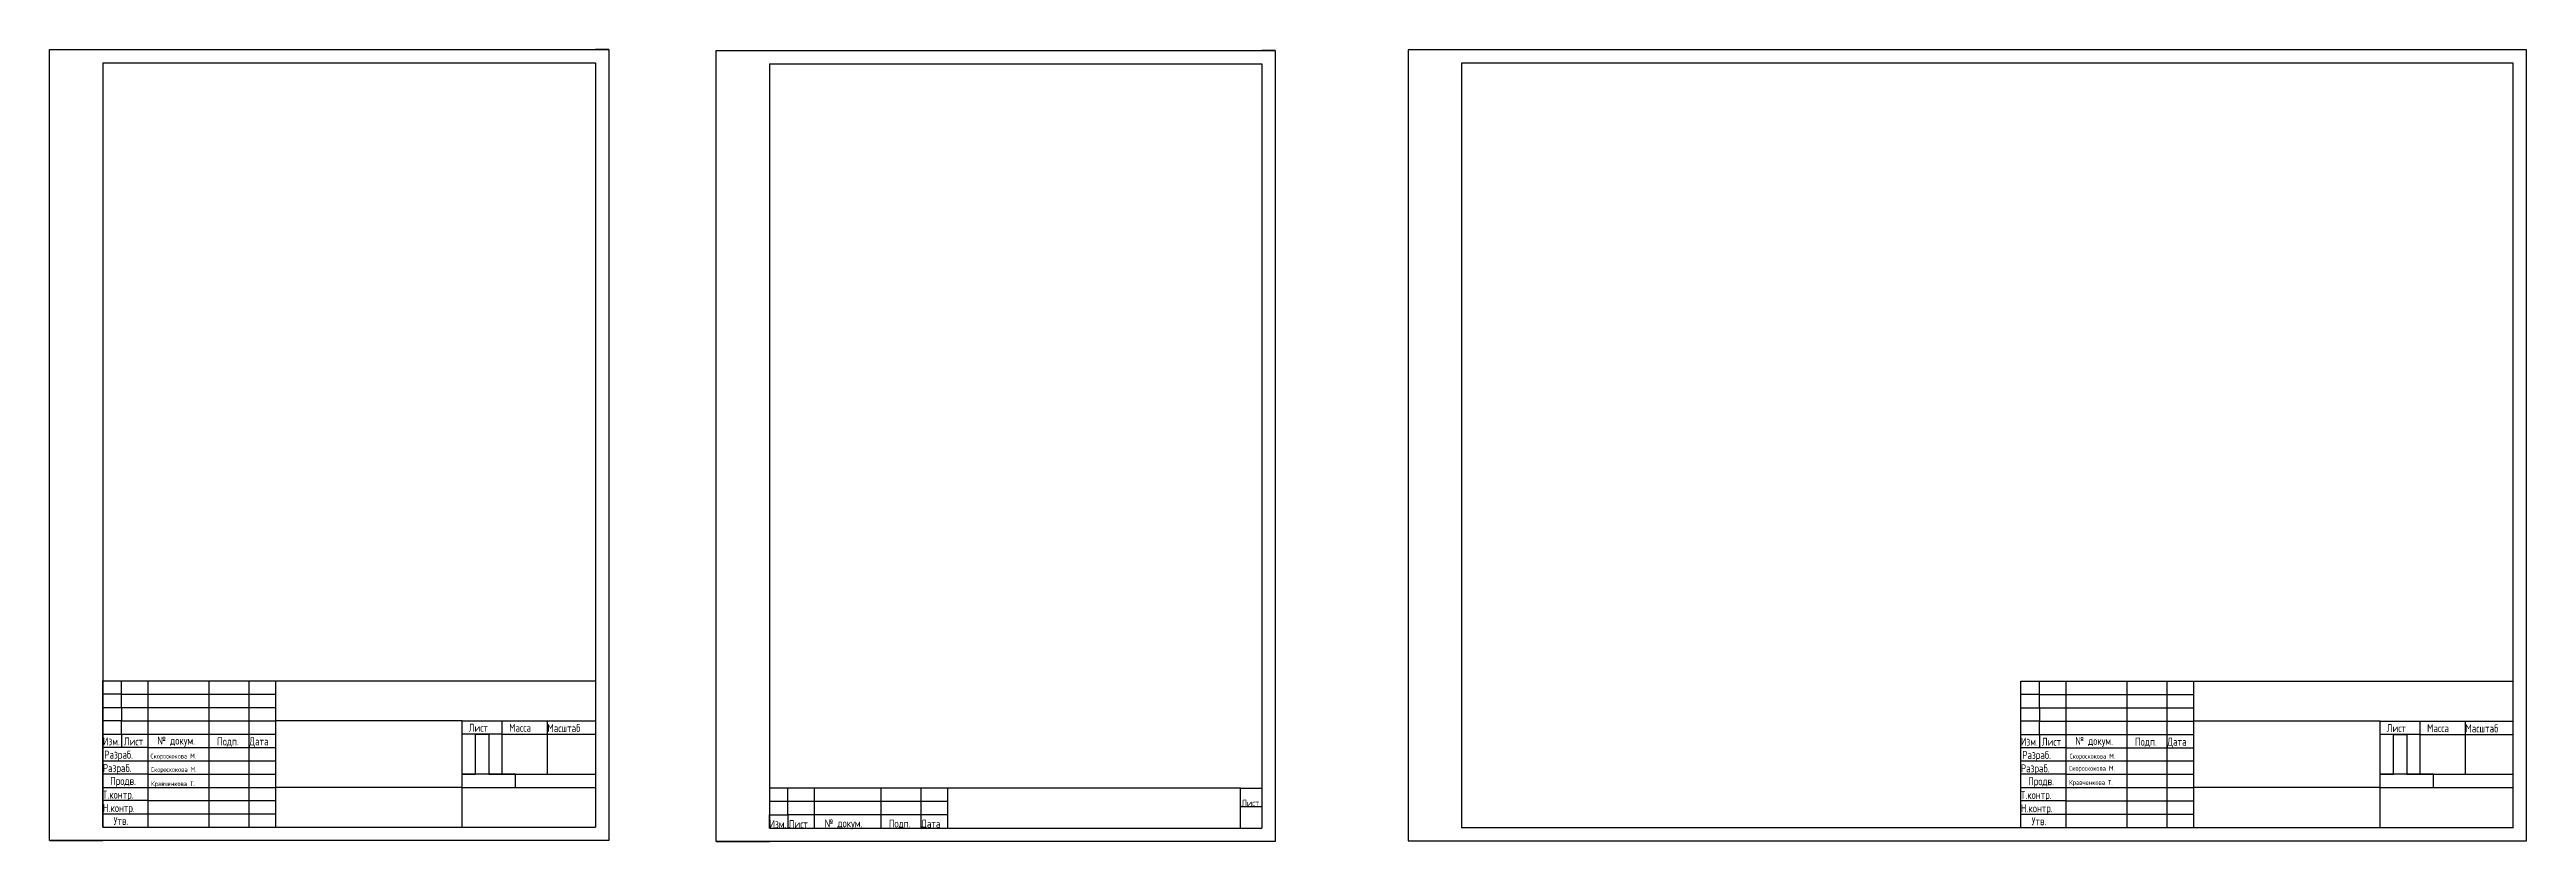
# Model space of a CAD drawing. Header units: millimetres. Extents: x 50 to 980, y 50 to 347.
import ezdxf

# ---------------------------------------------------------------- set-up
doc = ezdxf.new("R2010")
doc.units = ezdxf.units.MM
doc.styles.add('ГОСТ 2.304', font='CS_Gost2304.shx')

msp = doc.modelspace()

# ---------------------------------------------------------------- linework, layer by layer
at = {"ltscale": 100}
for p, q in [((49.7, 50.18), (49.7, 347.18)), ((49.7, 347.18), (259.7, 347.18)), ((49.7, 347.18), (69.7, 347.18)), ((259.7, 347.18), (254.7, 347.18)), ((259.7, 347.18), (259.7, 50.18)), ((300.04, 49.86), (300.04, 346.86)), ((300.04, 346.86), (510.04, 346.86)), ((300.04, 346.86), (320.04, 346.86)), ((510.04, 346.86), (505.04, 346.86)), ((510.04, 346.86), (510.04, 49.86)), ((979.99, 347.07), (559.99, 347.13)), ((559.99, 347.13), (559.99, 50.07)), ((979.99, 50.07), (979.99, 347.07)), ((69.7, 342.18), (254.7, 342.18)), ((69.7, 342.18), (69.7, 55.18)), ((254.7, 342.18), (254.7, 55.18)), ((320.04, 341.86), (505.04, 341.86)), ((320.04, 341.86), (320.04, 54.86)), ((505.04, 341.86), (505.04, 54.86)), ((579.99, 342.12), (579.99, 55.07)), ((974.99, 342.07), (579.99, 342.07)), ((974.99, 55.07), (974.99, 342.07)), ((69.7, 55.18), (69.7, 110.18)), ((69.7, 110.18), (254.7, 110.18)), ((76.7, 105.18), (69.7, 105.18)), ((76.7, 105.18), (76.7, 110.18)), ((76.7, 100.18), (76.7, 105.18)), ((76.7, 105.18), (86.7, 105.18)), ((86.7, 55.18), (86.7, 110.18)), ((86.7, 105.18), (109.7, 105.18)), ((109.7, 55.18), (109.7, 110.18)), ((109.7, 105.18), (124.7, 105.18)), ((124.7, 55.18), (124.7, 110.18)), ((124.7, 105.18), (134.7, 105.18)), ((134.7, 55.18), (134.7, 110.18)), ((790.06, 55.07), (790.06, 110.07)), ((790.06, 110.07), (975.06, 110.07)), ((797.06, 105.07), (790.06, 105.07)), ((797.06, 105.07), (797.06, 110.07)), ((797.06, 100.07), (797.06, 105.07)), ((797.06, 105.07), (807.06, 105.07)), ((807.06, 55.07), (807.06, 110.07)), ((807.06, 105.07), (830.06, 105.07)), ((830.06, 55.07), (830.06, 110.07)), ((830.06, 105.07), (845.06, 105.07)), ((845.06, 55.07), (845.06, 110.07)), ((845.06, 105.07), (855.06, 105.07)), ((855.06, 55.07), (855.06, 110.07)), ((69.7, 95.18), (69.7, 100.18)), ((69.7, 100.18), (76.7, 100.18)), ((76.7, 95.18), (69.7, 95.18)), ((76.7, 100.18), (76.7, 95.18)), ((76.7, 100.18), (86.7, 100.18)), ((76.7, 90.18), (76.7, 95.18)), ((76.7, 95.18), (86.7, 95.18)), ((86.7, 100.18), (109.7, 100.18)), ((86.7, 95.18), (109.7, 95.18)), ((109.7, 100.18), (124.7, 100.18)), ((109.7, 95.18), (124.7, 95.18)), ((124.7, 100.18), (134.7, 100.18)), ((124.7, 95.18), (134.7, 95.18)), ((204.7, 95.18), (134.7, 95.18)), ((204.7, 70.18), (204.7, 95.18)), ((204.7, 95.18), (254.7, 95.18)), ((219.7, 90.18), (219.7, 95.18)), ((236.7, 90.18), (236.7, 95.18)), ((790.06, 95.07), (790.06, 100.07)), ((790.06, 100.07), (797.06, 100.07)), ((797.06, 95.07), (790.06, 95.07)), ((797.06, 100.07), (797.06, 95.07)), ((797.06, 100.07), (807.06, 100.07)), ((797.06, 90.07), (797.06, 95.07)), ((797.06, 95.07), (807.06, 95.07)), ((807.06, 100.07), (830.06, 100.07)), ((807.06, 95.07), (830.06, 95.07)), ((830.06, 100.07), (845.06, 100.07)), ((830.06, 95.07), (845.06, 95.07)), ((845.06, 100.07), (855.06, 100.07)), ((845.06, 95.07), (855.06, 95.07)), ((925.06, 95.07), (855.06, 95.07)), ((925.06, 70.07), (925.06, 95.07)), ((925.06, 95.07), (975.06, 95.07)), ((940.06, 90.07), (940.06, 95.07)), ((957.06, 90.07), (957.06, 95.07)), ((69.7, 85.18), (69.7, 90.18)), ((69.7, 90.18), (76.7, 90.18)), ((86.7, 85.18), (69.7, 85.18)), ((76.7, 90.18), (76.7, 85.18)), ((76.7, 90.18), (86.7, 90.18)), ((86.7, 90.18), (109.7, 90.18)), ((86.7, 80.18), (86.7, 85.18)), ((86.7, 85.18), (109.7, 85.18)), ((109.7, 90.18), (124.7, 90.18)), ((109.7, 85.18), (124.7, 85.18)), ((124.7, 90.18), (134.7, 90.18)), ((124.7, 85.18), (134.7, 85.18)), ((219.7, 90.18), (204.7, 90.18)), ((209.7, 75.18), (209.7, 90.18)), ((209.7, 90.18), (214.7, 90.18)), ((214.7, 90.18), (214.7, 75.18)), ((219.7, 75.18), (219.7, 90.18)), ((219.7, 90.18), (236.7, 90.18)), ((236.7, 75.18), (236.7, 90.18)), ((236.7, 90.18), (254.7, 90.18)), ((790.06, 85.07), (790.06, 90.07)), ((790.06, 90.07), (797.06, 90.07)), ((807.06, 85.07), (790.06, 85.07)), ((797.06, 90.07), (797.06, 85.07)), ((797.06, 90.07), (807.06, 90.07)), ((807.06, 90.07), (830.06, 90.07)), ((807.06, 80.07), (807.06, 85.07)), ((807.06, 85.07), (830.06, 85.07)), ((830.06, 90.07), (845.06, 90.07)), ((830.06, 85.07), (845.06, 85.07)), ((845.06, 90.07), (855.06, 90.07)), ((845.06, 85.07), (855.06, 85.07)), ((940.06, 90.07), (925.06, 90.07)), ((930.06, 75.07), (930.06, 90.07)), ((930.06, 90.07), (935.06, 90.07)), ((935.06, 90.07), (935.06, 75.07)), ((940.06, 75.07), (940.06, 90.07)), ((940.06, 90.07), (957.06, 90.07)), ((957.06, 75.07), (957.06, 90.07)), ((957.06, 90.07), (975.06, 90.07)), ((69.7, 75.18), (69.7, 80.18)), ((69.7, 80.18), (86.7, 80.18)), ((86.7, 75.18), (69.7, 75.18)), ((86.7, 80.18), (109.7, 80.18)), ((86.7, 70.18), (86.7, 75.18)), ((86.7, 75.18), (109.7, 75.18)), ((109.7, 80.18), (124.7, 80.18)), ((109.7, 75.18), (124.7, 75.18)), ((124.7, 80.18), (134.7, 80.18)), ((124.7, 75.18), (134.7, 75.18)), ((224.7, 75.18), (204.7, 75.18)), ((204.7, 75.18), (209.7, 75.18)), ((214.7, 75.18), (219.7, 75.18)), ((219.7, 75.18), (236.7, 75.18)), ((224.7, 70.18), (224.7, 75.18)), ((224.7, 75.18), (254.7, 75.18)), ((790.06, 75.07), (790.06, 80.07)), ((790.06, 80.07), (807.06, 80.07)), ((807.06, 75.07), (790.06, 75.07)), ((807.06, 80.07), (830.06, 80.07)), ((807.06, 70.07), (807.06, 75.07)), ((807.06, 75.07), (830.06, 75.07)), ((830.06, 80.07), (845.06, 80.07)), ((830.06, 75.07), (845.06, 75.07)), ((845.06, 80.07), (855.06, 80.07)), ((845.06, 75.07), (855.06, 75.07)), ((945.06, 75.07), (925.06, 75.07)), ((925.06, 75.07), (930.06, 75.07)), ((935.06, 75.07), (940.06, 75.07)), ((940.06, 75.07), (957.06, 75.07)), ((945.06, 70.07), (945.06, 75.07)), ((945.06, 75.07), (975.06, 75.07)), ((69.7, 65.18), (69.7, 70.18)), ((69.7, 70.18), (86.7, 70.18)), ((86.7, 65.18), (69.7, 65.18)), ((86.7, 70.18), (109.7, 70.18)), ((86.7, 60.18), (86.7, 65.18)), ((86.7, 65.18), (109.7, 65.18)), ((109.7, 70.18), (124.7, 70.18)), ((109.7, 65.18), (124.7, 65.18)), ((124.7, 70.18), (134.7, 70.18)), ((124.7, 65.18), (134.7, 65.18)), ((204.7, 70.18), (134.7, 70.18)), ((204.7, 55.18), (204.7, 70.18)), ((204.7, 70.18), (254.7, 70.18)), ((204.7, 70.18), (224.7, 70.18)), ((327.04, 69.86), (320.04, 69.86)), ((327.04, 64.86), (327.04, 69.86)), ((337.04, 69.86), (327.04, 69.86)), ((337.04, 64.86), (337.04, 69.86)), ((362.04, 69.86), (337.04, 69.86)), ((362.04, 64.86), (362.04, 69.86)), ((377.04, 69.86), (362.04, 69.86)), ((377.04, 64.86), (377.04, 69.86)), ((387.04, 69.86), (377.04, 69.86)), ((387.04, 64.86), (387.04, 69.86)), ((497.04, 69.86), (387.04, 69.86)), ((497.04, 54.86), (497.04, 69.86)), ((497.04, 69.86), (505.04, 69.86)), ((505.04, 69.86), (505.04, 62.86)), ((790.06, 65.07), (790.06, 70.07)), ((790.06, 70.07), (807.06, 70.07)), ((807.06, 70.07), (830.06, 70.07)), ((830.06, 70.07), (845.06, 70.07)), ((845.06, 70.07), (855.06, 70.07)), ((925.06, 70.07), (855.06, 70.07)), ((925.06, 55.07), (925.06, 70.07)), ((925.06, 70.07), (975.06, 70.07)), ((925.06, 70.07), (945.06, 70.07)), ((69.7, 55.18), (69.7, 60.18)), ((69.7, 60.18), (86.7, 60.18)), ((86.7, 60.18), (109.7, 60.18)), ((109.7, 60.18), (124.7, 60.18)), ((124.7, 60.18), (134.7, 60.18)), ((327.04, 64.86), (320.04, 64.86)), ((320.04, 54.86), (320.04, 59.86)), ((320.04, 59.86), (327.04, 59.86)), ((327.04, 59.86), (327.04, 64.86)), ((337.04, 64.86), (327.04, 64.86)), ((327.04, 59.86), (327.04, 54.86)), ((337.04, 59.86), (327.04, 59.86)), ((337.04, 59.86), (337.04, 64.86)), ((362.04, 64.86), (337.04, 64.86)), ((337.04, 54.86), (337.04, 59.86)), ((362.04, 59.86), (337.04, 59.86)), ((362.04, 59.86), (362.04, 64.86)), ((377.04, 64.86), (362.04, 64.86)), ((362.04, 54.86), (362.04, 59.86)), ((377.04, 59.86), (362.04, 59.86)), ((377.04, 59.86), (377.04, 64.86)), ((387.04, 64.86), (377.04, 64.86)), ((377.04, 54.86), (377.04, 59.86)), ((387.04, 59.86), (377.04, 59.86)), ((387.04, 59.86), (387.04, 64.86)), ((387.04, 54.86), (387.04, 59.86)), ((505.04, 62.86), (497.04, 62.86)), ((807.06, 65.07), (790.06, 65.07)), ((790.06, 55.07), (790.06, 60.07)), ((790.06, 60.07), (807.06, 60.07)), ((807.06, 60.07), (807.06, 65.07)), ((807.06, 65.07), (830.06, 65.07)), ((807.06, 60.07), (830.06, 60.07)), ((830.06, 65.07), (845.06, 65.07)), ((830.06, 60.07), (845.06, 60.07)), ((845.06, 65.07), (855.06, 65.07)), ((845.06, 60.07), (855.06, 60.07)), ((259.7, 50.18), (49.7, 50.18)), ((49.7, 50.18), (69.7, 50.18)), ((69.7, 55.18), (254.7, 55.18)), ((69.7, 55.18), (86.7, 55.18)), ((86.7, 55.18), (109.7, 55.18)), ((109.7, 55.18), (124.7, 55.18)), ((124.7, 55.18), (134.7, 55.18)), ((134.7, 55.18), (204.7, 55.18)), ((259.7, 50.18), (254.7, 50.18)), ((510.04, 49.86), (300.04, 49.86)), ((300.04, 49.86), (320.04, 49.86)), ((320.04, 54.86), (505.04, 54.86)), ((327.04, 54.86), (337.04, 54.86)), ((337.04, 54.86), (362.04, 54.86)), ((362.04, 54.86), (377.04, 54.86)), ((377.04, 54.86), (387.04, 54.86)), ((387.04, 54.86), (497.04, 54.86)), ((510.04, 49.86), (505.04, 49.86)), ((559.99, 50.07), (769.99, 50.07)), ((579.99, 55.07), (974.99, 55.07)), ((769.99, 50.07), (979.99, 50.07)), ((790.06, 55.07), (975.06, 55.07)), ((790.06, 55.07), (807.06, 55.07)), ((807.06, 55.07), (830.06, 55.07)), ((830.06, 55.07), (845.06, 55.07)), ((845.06, 55.07), (855.06, 55.07)), ((855.06, 55.07), (925.06, 55.07))]:
    msp.add_line(p, q, dxfattribs=at)

# ---------------------------------------------------------------- texts
at = {"ltscale": 100, "width": 100, "attachment_point": 1, "style": 'ГОСТ 2.304'}
for s, insert, char_height in [('Лист', (207.11, 94.03), 3), ('Масса', (222.31, 94.03), 3), ('Масштаб', (236.7, 93.93), 3), ('Лист', (927.48, 93.91), 3), ('Масса', (942.67, 93.91), 3), ('Масштаб', (957.06, 93.82), 3), ('Изм.', (69.7, 88.93), 3), ('Разраб.', (70.22, 83.95), 3), ('Лист', (77.57, 88.92), 3), ('№ докум.', (90.18, 89.22), 3), ('Подп.', (112.6, 88.93), 3), ('Дата', (124.7, 88.93), 3), ('Изм.', (790.06, 88.82), 3), ('Разраб.', (790.58, 83.83), 3), ('Лист', (797.93, 88.8), 3), ('№ докум.', (810.54, 89.11), 3), ('Подп.', (832.96, 88.82), 3), ('Дата', (845.06, 88.82), 3), ('Разраб.', (69.7, 78.93), 3), ('Скороскокова М.', (87.61, 82.8), 1.8), ('Скороскокова М.', (87.79, 77.78), 1.8), ('Разраб.', (790.06, 78.82), 3), ('Скороскокова М.', (808.25, 78.21), 1.8), ('Скороскокова М.', (808.38, 82.78), 1.8), ('Т.контр.', (69.7, 68.93), 3), ('Продв.', (72.45, 74.08), 3), ('Кравченкова Т.', (87.85, 72.45), 1.8), ('Лист', (497.41, 65.53), 2.5), ('Т.контр.', (790.06, 68.82), 3), ('Продв.', (792.82, 73.96), 3), ('Кравченкова Т.', (808.2, 72.91), 1.8), ('Н.контр.', (69.7, 63.93), 3), ('Утв.', (73.76, 59.08), 3), ('Изм.', (320.04, 57.9), 3), ('Лист', (327.24, 57.9), 3), ('№ докум.', (340.82, 58.17), 3), ('Подп.', (364.9, 58.08), 3), ('Дата', (377.04, 58.05), 3), ('Н.контр.', (790.06, 63.82), 3), ('Утв.', (794.12, 58.96), 3)]:
    msp.add_mtext(s, dxfattribs=dict(at, insert=insert, char_height=char_height))

doc.saveas('drawing.dxf')
